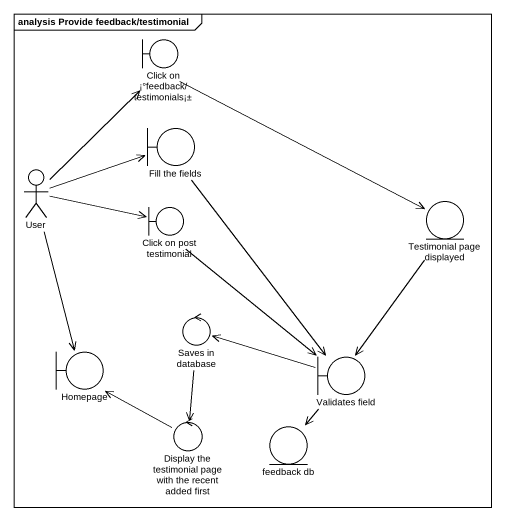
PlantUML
@startuml
mainframe analysis Provide feedback/testimonial
boundary "Click on ¡°feedback/testimonials¡±" as Click_on_feedback
boundary "Fill the fields" as Fill_the_fields
actor User
boundary "Click on post testimonial" as Click_on_post_testimonial
entity "Testimonial page displayed" as Testimonial_page_displayed
control "Saves in database" as Saves_in_database
boundary Homepage
boundary "Validates field" as Validates_field
control "Display the testimonial page with the recent added first" as Display_the_testimonial
entity "feedback db" as feedback_db
Click_on_feedback -right-> Testimonial_page_displayed
Fill_the_fields --> Validates_field
User -up-> Click_on_feedback
User -right-> Fill_the_fields
User -right-> Click_on_post_testimonial
User --> Homepage
Click_on_post_testimonial --> Validates_field
Testimonial_page_displayed --> Validates_field
Saves_in_database --> Display_the_testimonial
Validates_field -left-> Saves_in_database
Validates_field --> feedback_db
Display_the_testimonial -up-> Homepage
@enduml
